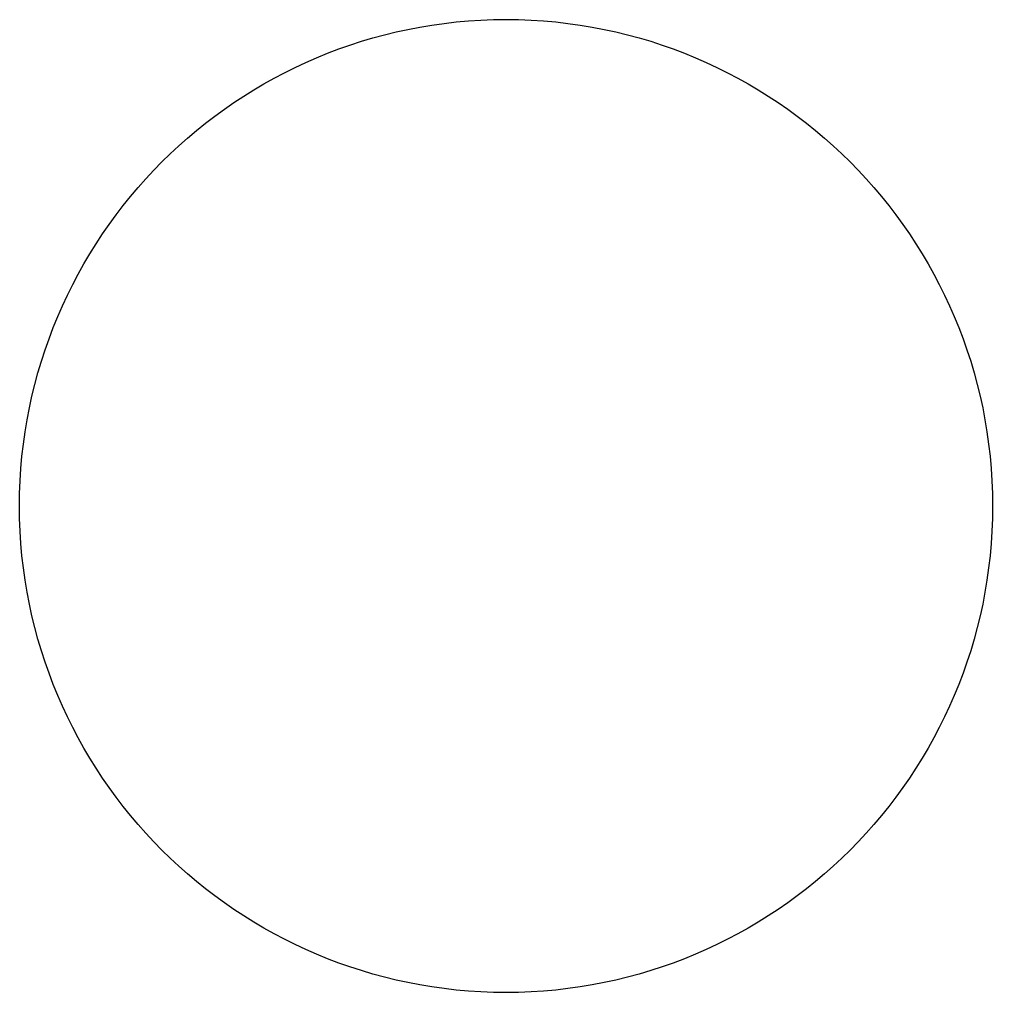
# Model space of a CAD drawing. Extents: x 1144.7 to 1169.2, y 1845.2 to 1869.7.
import ezdxf

# ---------------------------------------------------------------- set-up
doc = ezdxf.new("R2010")
doc.units = 0
doc.layers.get('0').update_dxf_attribs({"linetype": 'CONTINUOUS'})

msp = doc.modelspace()

# ---------------------------------------------------------------- linework, layer by layer
msp.add_circle((1156.949, 1857.406), 12.25)

doc.saveas('drawing.dxf')
